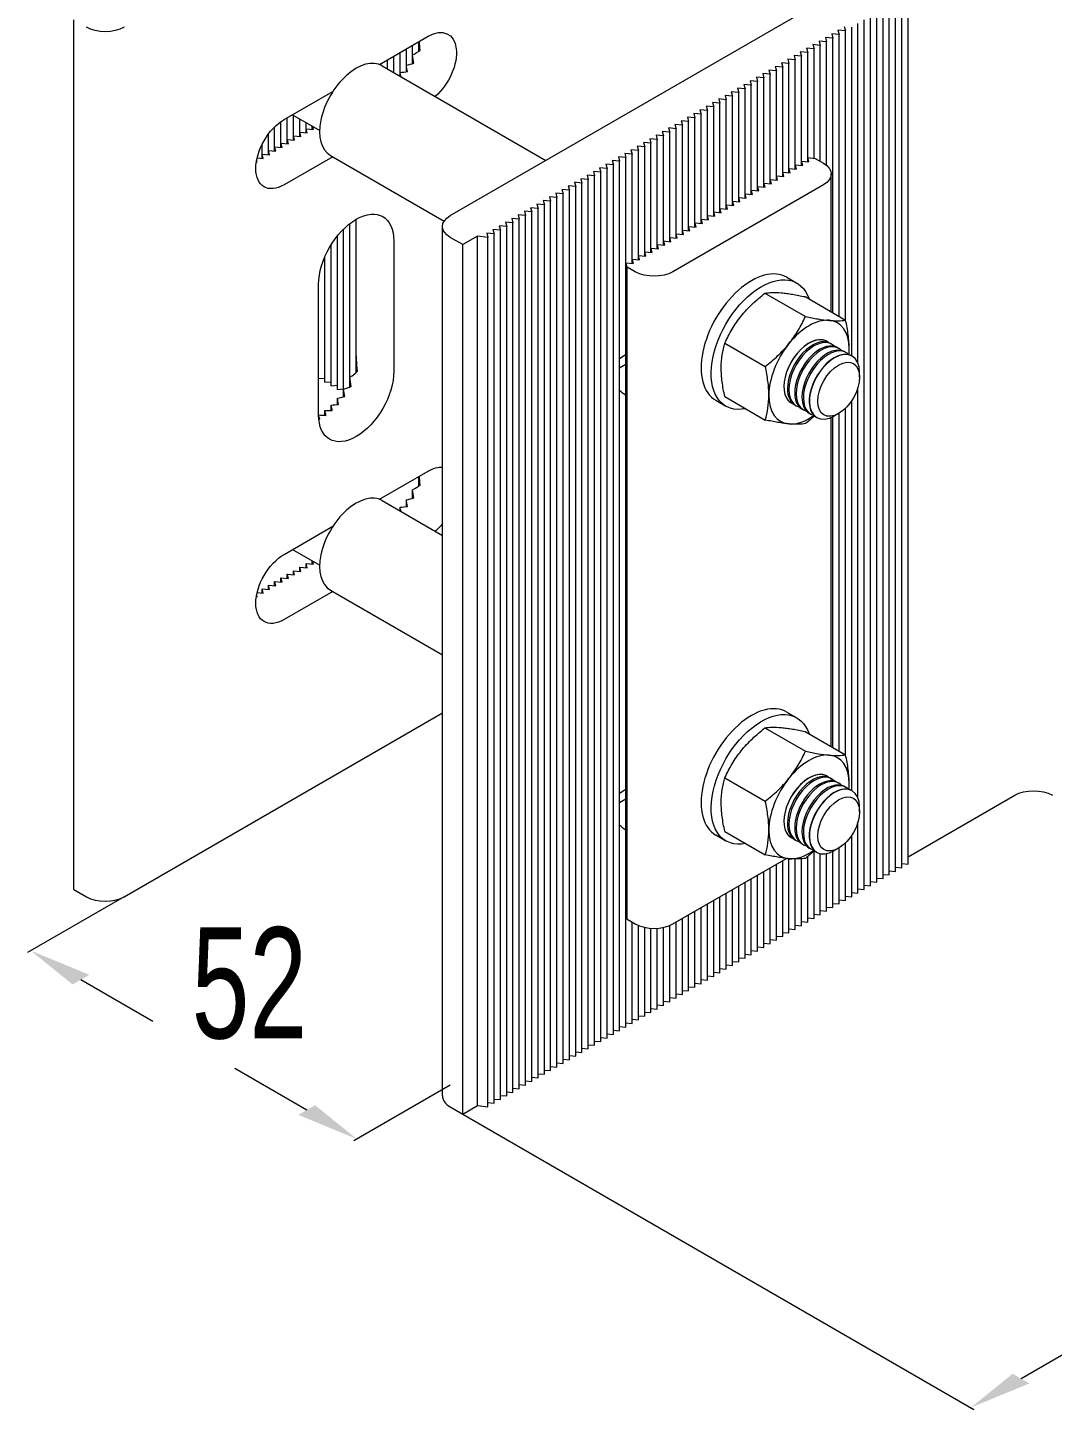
# Model space of a CAD drawing. Extents: x -37 to 4620, y -49 to 348.
# Drawn here: x 1567.85 to 1588.65, y 225.31 to 253.34 of the extents above; entities that cross this region are included whole.
import ezdxf

# ---------------------------------------------------------------- set-up
doc = ezdxf.new("R2010")
doc.units = 0
doc.header["$LTSCALE"] = 5
doc.layers.add('4', color=160, linetype='CONTINUOUS', lineweight=18)
doc.layers.add('PV-B6A89', color=7, linetype='CONTINUOUS', lineweight=15)
doc.styles.add('2-5', font='russ.shx', dxfattribs={"width": 0.7, "height": 2.5})

# ---------------------------------------------------------------- blocks, each defined once
blk = doc.blocks.new('*U42')
at = {"layer": 'PV-B6A89'}
for p, q in [((453.83, -155.17, 298.67), (493.83, -115.17, 378.67)), ((501.85, -136.24, 365.61), (501.9, -136.29, 365.6)), ((501.9, -136.29, 365.6), (501.93, -136.19, 365.74)), ((502.1, -136.11, 365.99), (502.56, -136.63, 365.94)), ((502.47, -136.53, 365.95), (502.67, -136.33, 366.33)), ((502.56, -136.63, 365.94), (502.67, -136.33, 366.33)), ((502.67, -136.33, 366.33), (503.11, -135.89, 367.22)), ((502.67, -136.33, 366.33), (503.23, -136.96, 366.27)), ((503.14, -136.86, 366.28), (503.33, -136.67, 366.67)), ((503.23, -136.96, 366.27), (503.33, -136.67, 366.67)), ((503.33, -136.67, 366.67), (504.08, -135.92, 368.16)), ((503.33, -136.67, 366.67), (503.9, -137.29, 366.6)), ((503.81, -137.19, 366.61), (504, -137, 367)), ((503.9, -137.29, 366.6), (504, -137, 367)), ((504, -137, 367), (504.91, -136.09, 368.83)), ((504, -137, 367), (504.56, -137.63, 366.94)), ((504.67, -137.33, 367.33), (505.66, -136.34, 369.31)), ((505.33, -137.67, 367.67), (506.33, -136.67, 369.67)), ((506, -136.5, 369.5), (511.2, -139.1, 372.1)), ((506.9, -136.95, 369.95), (508.34, -139.84, 368.5)), ((504.47, -137.53, 366.95), (504.67, -137.33, 367.33)), ((504.56, -137.63, 366.94), (504.67, -137.33, 367.33)), ((504.67, -137.33, 367.33), (505.23, -137.96, 367.27)), ((505.14, -137.86, 367.28), (505.33, -137.67, 367.67)), ((505.23, -137.96, 367.27), (505.33, -137.67, 367.67)), ((505.33, -137.67, 367.67), (505.9, -138.29, 367.6)), ((505.81, -138.19, 367.61), (506, -138, 368)), ((505.9, -138.29, 367.6), (506, -138, 368)), ((506, -138, 368), (506.95, -137.05, 369.9)), ((506, -138, 368), (506.56, -138.63, 367.94)), ((506.47, -138.53, 367.95), (506.67, -138.33, 368.33)), ((506.56, -138.63, 367.94), (506.67, -138.33, 368.33)), ((506.67, -138.33, 368.33), (507.28, -137.72, 369.56)), ((506.67, -138.33, 368.33), (507.23, -138.96, 368.27)), ((507.33, -138.67, 368.67), (507.61, -138.39, 369.23)), ((508.17, -142.09, 366.09), (503, -139.5, 363.5)), ((507.14, -138.86, 368.28), (507.33, -138.67, 368.67)), ((507.23, -138.96, 368.27), (507.33, -138.67, 368.67)), ((507.33, -138.67, 368.67), (507.9, -139.29, 368.6)), ((507.81, -139.19, 368.61), (507.95, -139.05, 368.9)), ((507.9, -139.29, 368.6), (507.97, -139.09, 368.88)), ((516.13, -141.57, 374.57), (521.33, -144.17, 377.17)), ((516.24, -141.76, 374.49), (516.33, -141.67, 374.67)), ((508.05, -141.83, 366.21), (514.1, -153.93, 360.16)), ((516.29, -141.83, 374.45), (524.99, -159.25, 365.75)), ((516.58, -142.42, 374.16), (517, -142, 375)), ((516.91, -143.09, 373.83), (517.67, -142.33, 375.33)), ((517.42, -143.58, 373.84), (518.33, -142.67, 375.67)), ((518.25, -143.75, 374.51), (519, -143, 376)), ((517.25, -143.75, 373.49), (517.42, -143.58, 373.84)), ((517.95, -144.05, 373.9), (518.25, -143.75, 374.51)), ((518.83, -144.17, 374.66), (519.22, -143.78, 375.45)), ((519.22, -143.78, 375.45), (519.67, -143.33, 376.33)), ((519.9, -144.1, 375.81), (520.33, -143.67, 376.67)), ((497.17, -151.83, 345.33), (502.94, -146.06, 356.88)), ((497.5, -152.5, 345), (503.99, -146.01, 357.98)), ((497.83, -153.17, 344.67), (504.9, -146.1, 358.8)), ((498.34, -153.66, 344.69), (505.72, -146.28, 359.44)), ((495.17, -152.83, 342.33), (501.17, -146.83, 354.33)), ((499.39, -153.61, 345.79), (506.47, -146.53, 359.94)), ((501.17, -152.83, 348.33), (507.17, -146.83, 360.33)), ((509.17, -150.83, 358.33), (503.17, -156.83, 346.33)), ((496.83, -151.17, 345.67), (497.36, -151.64, 345.72)), ((497.17, -151.83, 345.33), (497.69, -152.31, 345.39)), ((497.5, -152.5, 345), (498.03, -152.97, 345.05)), ((473.71, -194.05, 279.67), (513.71, -154.05, 359.67)), ((495.64, -153.36, 342.29), (495.86, -153.14, 342.72)), ((496.36, -153.64, 342.73), (496.61, -153.39, 343.23)), ((497.14, -153.86, 343.29), (497.43, -153.57, 343.87)), ((497.83, -153.17, 344.67), (498.36, -153.64, 344.72)), ((498, -154, 343.99), (498.34, -153.66, 344.69)), ((498.95, -154.05, 344.91), (499.39, -153.61, 345.79)), ((500.12, -153.88, 346.23), (501.17, -152.83, 348.33)), ((453.83, -155.17, 298.67), (454.5, -156.5, 298)), ((514.5, -156.5, 358), (513.83, -155.17, 358.67)), ((514.83, -154.17, 360.67), (570.83, -182.17, 388.67)), ((474.5, -196.5, 278), (514.5, -156.5, 358)), ((481.85, -156.24, 325.61), (481.9, -156.29, 325.6)), ((481.9, -156.29, 325.6), (481.93, -156.19, 325.74)), ((482.1, -156.11, 325.99), (482.56, -156.63, 325.94)), ((482.47, -156.53, 325.95), (482.67, -156.33, 326.33)), ((482.56, -156.63, 325.94), (482.67, -156.33, 326.33)), ((482.67, -156.33, 326.33), (483.23, -156.96, 326.27)), ((483.14, -156.86, 326.28), (483.33, -156.67, 326.67)), ((483.23, -156.96, 326.27), (483.33, -156.67, 326.67)), ((483.33, -156.67, 326.67), (483.9, -157.29, 326.6)), ((483.81, -157.19, 326.61), (484, -157, 327)), ((483.9, -157.29, 326.6), (484, -157, 327)), ((484, -157, 327), (484.56, -157.63, 326.94)), ((486, -156.5, 329.5), (491.2, -159.1, 332.1)), ((486.9, -156.95, 329.95), (488.34, -159.84, 328.5)), ((516.06, -157.28, 358.78), (514.5, -156.5, 358)), ((476.06, -197.28, 278.78), (516.06, -157.28, 358.78)), ((476.83, -198.17, 278.67), (516.83, -158.17, 358.67)), ((477.5, -198.5, 279), (517.5, -158.5, 359)), ((484.47, -157.53, 326.95), (484.67, -157.33, 327.33)), ((484.56, -157.63, 326.94), (484.67, -157.33, 327.33)), ((484.67, -157.33, 327.33), (485.23, -157.96, 327.27)), ((485.14, -157.86, 327.28), (485.33, -157.67, 327.67)), ((485.23, -157.96, 327.27), (485.33, -157.67, 327.67)), ((485.33, -157.67, 327.67), (485.9, -158.29, 327.6)), ((485.81, -158.19, 327.61), (486, -158, 328)), ((485.9, -158.29, 327.6), (486, -158, 328)), ((486, -158, 328), (486.56, -158.63, 327.94)), ((486.47, -158.53, 327.95), (486.67, -158.33, 328.33)), ((486.56, -158.63, 327.94), (486.67, -158.33, 328.33)), ((486.67, -158.33, 328.33), (487.23, -158.96, 328.27)), ((487.14, -158.86, 328.28), (487.33, -158.67, 328.67)), ((487.23, -158.96, 328.27), (487.33, -158.67, 328.67)), ((487.33, -158.67, 328.67), (487.9, -159.29, 328.6)), ((516.83, -158.17, 358.67), (516.06, -157.28, 358.78)), ((516.94, -157.87, 359.06), (516.83, -158.17, 358.67)), ((517.5, -158.5, 359), (516.94, -157.87, 359.06)), ((517.6, -158.21, 359.4), (517.5, -158.5, 359)), ((518.17, -158.83, 359.33), (517.6, -158.21, 359.4)), ((518.27, -158.54, 359.73), (518.17, -158.83, 359.33)), ((518.83, -159.17, 359.67), (518.27, -158.54, 359.73)), ((457.5, -159.5, 298), (491.34, -176.42, 314.92)), ((478.17, -198.83, 279.33), (518.17, -158.83, 359.33)), ((478.83, -199.17, 279.67), (518.83, -159.17, 359.67)), ((479.5, -199.5, 280), (519.5, -159.5, 360)), ((480.17, -199.83, 280.33), (520.17, -159.83, 360.33)), ((480.83, -200.17, 280.67), (520.83, -160.17, 360.67)), ((488.17, -162.09, 326.09), (483, -159.5, 323.5)), ((487.81, -159.19, 328.61), (487.95, -159.05, 328.9)), ((487.9, -159.29, 328.6), (487.97, -159.09, 328.88)), ((518.94, -158.87, 360.06), (518.83, -159.17, 359.67)), ((519.5, -159.5, 360), (518.94, -158.87, 360.06)), ((519.6, -159.21, 360.4), (519.5, -159.5, 360)), ((520.17, -159.83, 360.33), (519.6, -159.21, 360.4)), ((520.27, -159.54, 360.73), (520.17, -159.83, 360.33)), ((520.83, -160.17, 360.67), (520.27, -159.54, 360.73)), ((520.94, -159.87, 361.06), (520.83, -160.17, 360.67)), ((521.5, -160.5, 361), (520.94, -159.87, 361.06)), ((521.6, -160.21, 361.4), (521.5, -160.5, 361)), ((522.17, -160.83, 361.33), (521.6, -160.21, 361.4)), ((481.5, -200.5, 281), (521.5, -160.5, 361)), ((482.17, -200.83, 281.33), (522.17, -160.83, 361.33)), ((482.83, -201.17, 281.67), (522.83, -161.17, 361.67)), ((483.5, -201.5, 282), (523.5, -161.5, 362)), ((484.17, -201.83, 282.33), (524.17, -161.83, 362.33)), ((488.05, -161.83, 326.21), (494.01, -173.75, 320.26)), ((496.13, -161.57, 334.57), (501.33, -164.17, 337.17)), ((496.29, -161.83, 334.45), (499.5, -168.26, 331.24)), ((522.27, -160.54, 361.73), (522.17, -160.83, 361.33)), ((522.83, -161.17, 361.67), (522.27, -160.54, 361.73)), ((522.94, -160.87, 362.06), (522.83, -161.17, 361.67)), ((523.5, -161.5, 362), (522.94, -160.87, 362.06)), ((523.6, -161.21, 362.4), (523.5, -161.5, 362)), ((524.17, -161.83, 362.33), (523.6, -161.21, 362.4)), ((524.27, -161.54, 362.73), (524.17, -161.83, 362.33)), ((524.83, -162.17, 362.67), (524.27, -161.54, 362.73)), ((524.94, -161.87, 363.06), (524.83, -162.17, 362.67)), ((525.5, -162.5, 363), (524.94, -161.87, 363.06)), ((484.83, -202.17, 282.67), (524.83, -162.17, 362.67)), ((485.5, -202.5, 283), (525.5, -162.5, 363)), ((486.17, -202.83, 283.33), (526.17, -162.83, 363.33)), ((486.83, -203.17, 283.67), (526.83, -163.17, 363.67)), ((525.6, -162.21, 363.4), (525.5, -162.5, 363)), ((526.17, -162.83, 363.33), (525.6, -162.21, 363.4)), ((526.27, -162.54, 363.73), (526.17, -162.83, 363.33)), ((526.83, -163.17, 363.67), (526.27, -162.54, 363.73)), ((526.94, -162.87, 364.06), (526.83, -163.17, 363.67)), ((527.5, -163.5, 364), (526.94, -162.87, 364.06)), ((527.6, -163.21, 364.4), (527.5, -163.5, 364)), ((528.17, -163.83, 364.33), (527.6, -163.21, 364.4)), ((487.5, -203.5, 284), (527.5, -163.5, 364)), ((488.17, -203.83, 284.33), (528.17, -163.83, 364.33)), ((488.83, -204.17, 284.67), (528.83, -164.17, 364.67)), ((489.5, -204.5, 285), (529.5, -164.5, 365)), ((490.17, -204.83, 285.33), (530.17, -164.83, 365.33)), ((497.25, -163.75, 333.49), (497.42, -163.58, 333.84)), ((497.95, -164.05, 333.9), (498.25, -163.75, 334.51)), ((498.83, -164.17, 334.66), (499.22, -163.78, 335.45)), ((499.9, -164.1, 335.81), (500.33, -163.67, 336.67)), ((528.27, -163.54, 364.73), (528.17, -163.83, 364.33)), ((528.83, -164.17, 364.67), (528.27, -163.54, 364.73)), ((528.94, -163.87, 365.06), (528.83, -164.17, 364.67)), ((529.5, -164.5, 365), (528.94, -163.87, 365.06)), ((529.6, -164.21, 365.4), (529.5, -164.5, 365)), ((530.17, -164.83, 365.33), (529.6, -164.21, 365.4)), ((530.27, -164.54, 365.73), (530.17, -164.83, 365.33)), ((530.83, -165.17, 365.67), (530.27, -164.54, 365.73)), ((530.94, -164.87, 366.06), (530.83, -165.17, 365.67)), ((531.5, -165.5, 366), (530.94, -164.87, 366.06)), ((520.83, -175.17, 345.67), (530.83, -165.17, 365.67)), ((522.44, -174.56, 347.89), (531.5, -165.5, 366)), ((527.14, -170.86, 356.28), (532.17, -165.83, 366.33)), ((527.81, -171.19, 356.61), (532.83, -166.17, 366.67)), ((528.47, -171.53, 356.95), (533.5, -166.5, 367)), ((531.6, -165.21, 366.4), (531.5, -165.5, 366)), ((532.17, -165.83, 366.33), (531.6, -165.21, 366.4)), ((532.27, -165.54, 366.73), (532.17, -165.83, 366.33)), ((532.83, -166.17, 366.67), (532.27, -165.54, 366.73)), ((532.94, -165.87, 367.06), (532.83, -166.17, 366.67)), ((533.5, -166.5, 367), (532.94, -165.87, 367.06)), ((533.6, -166.21, 367.4), (533.5, -166.5, 367)), ((534.17, -166.83, 367.33), (533.6, -166.21, 367.4)), ((534.27, -166.54, 367.73), (534.17, -166.83, 367.33)), ((534.83, -167.17, 367.67), (534.27, -166.54, 367.73)), ((529.14, -171.86, 357.28), (534.17, -166.83, 367.33)), ((529.81, -172.19, 357.61), (534.83, -167.17, 367.67)), ((530.47, -172.53, 357.95), (535.5, -167.5, 368)), ((531.14, -172.86, 358.28), (536.17, -167.83, 368.33)), ((534.94, -166.87, 368.06), (534.83, -167.17, 367.67)), ((535.5, -167.5, 368), (534.94, -166.87, 368.06)), ((535.6, -167.21, 368.4), (535.5, -167.5, 368)), ((536.17, -167.83, 368.33), (535.6, -167.21, 368.4)), ((536.27, -167.54, 368.73), (536.17, -167.83, 368.33)), ((536.83, -168.17, 368.67), (536.27, -167.54, 368.73)), ((536.94, -167.87, 369.06), (536.83, -168.17, 368.67)), ((537.5, -168.5, 369), (536.94, -167.87, 369.06)), ((531.81, -173.19, 358.61), (536.83, -168.17, 368.67)), ((532.47, -173.53, 358.95), (537.5, -168.5, 369)), ((533.14, -173.86, 359.28), (538.17, -168.83, 369.33)), ((533.81, -174.19, 359.61), (538.83, -169.17, 369.67)), ((534.47, -174.53, 359.95), (539.5, -169.5, 370)), ((537.6, -168.21, 369.4), (537.5, -168.5, 369)), ((538.17, -168.83, 369.33), (537.6, -168.21, 369.4)), ((538.27, -168.54, 369.73), (538.17, -168.83, 369.33)), ((538.83, -169.17, 369.67), (538.27, -168.54, 369.73)), ((538.94, -168.87, 370.06), (538.83, -169.17, 369.67)), ((539.5, -169.5, 370), (538.94, -168.87, 370.06)), ((539.6, -169.21, 370.4), (539.5, -169.5, 370)), ((540.17, -169.83, 370.33), (539.6, -169.21, 370.4)), ((540.27, -169.54, 370.73), (540.17, -169.83, 370.33)), ((540.83, -170.17, 370.67), (540.27, -169.54, 370.73)), ((496.56, -200.63, 295.94), (526.56, -170.63, 355.94)), ((526.56, -170.63, 355.94), (526.67, -170.33, 356.33)), ((527, -171.5, 355.5), (526.56, -170.63, 355.94)), ((526.67, -170.33, 356.33), (527.23, -170.96, 356.27)), ((527.23, -170.96, 356.27), (527.33, -170.67, 356.67)), ((527.33, -170.67, 356.67), (527.9, -171.29, 356.6)), ((527.9, -171.29, 356.6), (528, -171, 357)), ((528, -171, 357), (528.56, -171.63, 356.94)), ((535.14, -174.86, 360.28), (540.17, -169.83, 370.33)), ((535.81, -175.19, 360.61), (540.83, -170.17, 370.67)), ((536.47, -175.53, 360.95), (541.5, -170.5, 371)), ((537.14, -175.86, 361.28), (542.17, -170.83, 371.33)), ((537.81, -176.19, 361.61), (542.83, -171.17, 371.67)), ((540.94, -169.87, 371.06), (540.83, -170.17, 370.67)), ((541.5, -170.5, 371), (540.94, -169.87, 371.06)), ((541.6, -170.21, 371.4), (541.5, -170.5, 371)), ((542.17, -170.83, 371.33), (541.6, -170.21, 371.4)), ((542.27, -170.54, 371.73), (542.17, -170.83, 371.33)), ((542.83, -171.17, 371.67), (542.27, -170.54, 371.73)), ((542.94, -170.87, 372.06), (542.83, -171.17, 371.67)), ((543.5, -171.5, 372), (542.94, -170.87, 372.06)), ((543.6, -171.21, 372.4), (543.5, -171.5, 372)), ((544.17, -171.83, 372.33), (543.6, -171.21, 372.4)), ((528.56, -171.63, 356.94), (528.67, -171.33, 357.33)), ((528.67, -171.33, 357.33), (529.23, -171.96, 357.27)), ((529.23, -171.96, 357.27), (529.33, -171.67, 357.67)), ((529.33, -171.67, 357.67), (529.9, -172.29, 357.6)), ((529.9, -172.29, 357.6), (530, -172, 358)), ((530, -172, 358), (530.56, -172.63, 357.94)), ((530.56, -172.63, 357.94), (530.67, -172.33, 358.33)), ((530.67, -172.33, 358.33), (531.23, -172.96, 358.27)), ((531.23, -172.96, 358.27), (531.33, -172.67, 358.67)), ((531.33, -172.67, 358.67), (531.9, -173.29, 358.6)), ((538.47, -176.53, 361.95), (543.5, -171.5, 372)), ((539.14, -176.86, 362.28), (544.17, -171.83, 372.33)), ((539.81, -177.19, 362.61), (544.83, -172.17, 372.67)), ((540.47, -177.53, 362.95), (545.5, -172.5, 373)), ((544.27, -171.54, 372.73), (544.17, -171.83, 372.33)), ((544.83, -172.17, 372.67), (544.27, -171.54, 372.73)), ((544.94, -171.87, 373.06), (544.83, -172.17, 372.67)), ((545.5, -172.5, 373), (544.94, -171.87, 373.06)), ((545.6, -172.21, 373.4), (545.5, -172.5, 373)), ((546.17, -172.83, 373.33), (545.6, -172.21, 373.4)), ((546.27, -172.54, 373.73), (546.17, -172.83, 373.33)), ((546.83, -173.17, 373.67), (546.27, -172.54, 373.73)), ((531.9, -173.29, 358.6), (532, -173, 359)), ((532, -173, 359), (532.56, -173.63, 358.94)), ((532.56, -173.63, 358.94), (532.67, -173.33, 359.33)), ((532.67, -173.33, 359.33), (533.23, -173.96, 359.27)), ((533.23, -173.96, 359.27), (533.33, -173.67, 359.67)), ((533.33, -173.67, 359.67), (533.9, -174.29, 359.6)), ((533.9, -174.29, 359.6), (534, -174, 360)), ((534, -174, 360), (534.56, -174.63, 359.94)), ((534.56, -174.63, 359.94), (534.67, -174.33, 360.33)), ((534.67, -174.33, 360.33), (535.23, -174.96, 360.27)), ((541.14, -177.86, 363.28), (546.17, -172.83, 373.33)), ((541.81, -178.19, 363.61), (546.83, -173.17, 373.67)), ((542.47, -178.53, 363.95), (547.5, -173.5, 374)), ((543.14, -178.86, 364.28), (548.17, -173.83, 374.33)), ((543.81, -179.19, 364.61), (548.83, -174.17, 374.67)), ((546.94, -172.87, 374.06), (546.83, -173.17, 373.67)), ((547.5, -173.5, 374), (546.94, -172.87, 374.06)), ((547.6, -173.21, 374.4), (547.5, -173.5, 374)), ((548.17, -173.83, 374.33), (547.6, -173.21, 374.4)), ((548.27, -173.54, 374.73), (548.17, -173.83, 374.33)), ((548.83, -174.17, 374.67), (548.27, -173.54, 374.73)), ((548.94, -173.87, 375.06), (548.83, -174.17, 374.67)), ((549.5, -174.5, 375), (548.94, -173.87, 375.06)), ((549.6, -174.21, 375.4), (549.5, -174.5, 375)), ((550.17, -174.83, 375.33), (549.6, -174.21, 375.4)), ((500.83, -195.17, 305.67), (520.83, -175.17, 345.67)), ((520.56, -176.44, 344.11), (522.44, -174.56, 347.89)), ((521.33, -174.67, 346.67), (522, -175, 347)), ((546, -182.5, 363.5), (530, -174.5, 355.5)), ((535.23, -174.96, 360.27), (535.33, -174.67, 360.67)), ((535.33, -174.67, 360.67), (535.9, -175.29, 360.6)), ((535.9, -175.29, 360.6), (536, -175, 361)), ((536, -175, 361), (536.56, -175.63, 360.94)), ((536.56, -175.63, 360.94), (536.67, -175.33, 361.33)), ((536.67, -175.33, 361.33), (537.23, -175.96, 361.27)), ((537.23, -175.96, 361.27), (537.33, -175.67, 361.67)), ((537.33, -175.67, 361.67), (537.9, -176.29, 361.6)), ((544.47, -179.53, 364.95), (549.5, -174.5, 375)), ((545.14, -179.86, 365.28), (550.17, -174.83, 375.33)), ((545.81, -180.19, 365.61), (550.83, -175.17, 375.67)), ((546.47, -180.53, 365.95), (551.5, -175.5, 376)), ((546.83, -181.17, 365.67), (552.17, -175.83, 376.33)), ((550.27, -174.54, 375.73), (550.17, -174.83, 375.33)), ((550.83, -175.17, 375.67), (550.27, -174.54, 375.73)), ((550.94, -174.87, 376.06), (550.83, -175.17, 375.67)), ((551.5, -175.5, 376), (550.94, -174.87, 376.06)), ((551.6, -175.21, 376.4), (551.5, -175.5, 376)), ((552.17, -175.83, 376.33), (551.6, -175.21, 376.4)), ((552.27, -175.54, 376.73), (552.17, -175.83, 376.33)), ((552.83, -176.17, 376.67), (552.27, -175.54, 376.73)), ((552.94, -175.87, 377.06), (552.83, -176.17, 376.67)), ((553.5, -176.5, 377), (552.94, -175.87, 377.06)), ((502.44, -194.56, 307.89), (520.56, -176.44, 344.11)), ((537.9, -176.29, 361.6), (538, -176, 362)), ((538, -176, 362), (538.56, -176.63, 361.94)), ((538.56, -176.63, 361.94), (538.67, -176.33, 362.33)), ((538.67, -176.33, 362.33), (539.23, -176.96, 362.27)), ((539.23, -176.96, 362.27), (539.33, -176.67, 362.67)), ((539.33, -176.67, 362.67), (539.9, -177.29, 362.6)), ((539.9, -177.29, 362.6), (540, -177, 363)), ((540, -177, 363), (540.56, -177.63, 362.94)), ((540.56, -177.63, 362.94), (540.67, -177.33, 363.33)), ((540.67, -177.33, 363.33), (541.23, -177.96, 363.27)), ((540.87, -189.13, 351.73), (553.5, -176.5, 377)), ((541.2, -189.8, 351.4), (554.17, -176.83, 377.33)), ((541.53, -190.47, 351.06), (554.83, -177.17, 377.67)), ((547.15, -181.85, 365.3), (552.83, -176.17, 376.67)), ((553.6, -176.21, 377.4), (553.5, -176.5, 377)), ((554.17, -176.83, 377.33), (553.6, -176.21, 377.4)), ((554.27, -176.54, 377.73), (554.17, -176.83, 377.33)), ((554.83, -177.17, 377.67), (554.27, -176.54, 377.73)), ((554.94, -176.87, 378.06), (554.83, -177.17, 377.67)), ((516.83, -218.17, 298.67), (556.83, -178.17, 378.67)), ((517.5, -218.5, 299), (557.5, -178.5, 379)), ((518.17, -218.83, 299.33), (558.17, -178.83, 379.33)), ((540.39, -192.61, 347.77), (555.5, -177.5, 378)), ((540.55, -193.45, 347.1), (556.17, -177.83, 378.33)), ((541.23, -177.96, 363.27), (541.33, -177.67, 363.67)), ((541.33, -177.67, 363.67), (541.9, -178.29, 363.6)), ((541.9, -178.29, 363.6), (542, -178, 364)), ((542, -178, 364), (542.56, -178.63, 363.94)), ((542.56, -178.63, 363.94), (542.67, -178.33, 364.33)), ((542.67, -178.33, 364.33), (543.23, -178.96, 364.27)), ((543.23, -178.96, 364.27), (543.33, -178.67, 364.67)), ((543.33, -178.67, 364.67), (543.9, -179.29, 364.6)), ((543.9, -179.29, 364.6), (544, -179, 365)), ((544, -179, 365), (544.56, -179.63, 364.94)), ((518.83, -219.17, 299.67), (558.83, -179.17, 379.67)), ((519.5, -219.5, 300), (559.5, -179.5, 380)), ((520.17, -219.83, 300.33), (560.17, -179.83, 380.33)), ((520.83, -220.17, 300.67), (560.83, -180.17, 380.67)), ((521.5, -220.5, 301), (561.5, -180.5, 381)), ((544.56, -179.63, 364.94), (544.67, -179.33, 365.33)), ((544.67, -179.33, 365.33), (545.23, -179.96, 365.27)), ((545.23, -179.96, 365.27), (545.33, -179.67, 365.67)), ((545.33, -179.67, 365.67), (545.9, -180.29, 365.6)), ((545.9, -180.29, 365.6), (546, -180, 366)), ((546, -180, 366), (546.56, -180.63, 365.94)), ((530.86, -181.92, 348.94), (533.01, -186.22, 346.79)), ((546.56, -180.63, 365.94), (547, -181.5, 365.5)), ((536.35, -182.82, 353.54), (538.51, -187.12, 351.38)), ((540.78, -188.96, 351.82), (547.12, -182.62, 364.5)), ((527.51, -183.83, 343.68), (528.04, -184.9, 343.14)), ((528.39, -184.38, 344.01), (530.54, -188.68, 341.86)), ((538.82, -183.83, 354.99), (539.36, -184.9, 354.46)), ((539.39, -186.18, 353.21), (541.54, -190.49, 351.05)), ((533.59, -190.34, 343.25), (533.67, -190.49, 343.18)), ((533.98, -191.11, 342.87), (534.05, -191.26, 342.79)), ((539.25, -190.34, 348.91), (539.32, -190.49, 348.83)), ((539.63, -191.11, 348.52), (539.71, -191.26, 348.45)), ((534.36, -191.88, 342.48), (534.44, -192.03, 342.4)), ((534.75, -192.65, 342.1), (534.76, -192.67, 342.09)), ((540.02, -191.88, 348.14), (540.1, -192.03, 348.06)), ((540.4, -192.65, 347.75), (540.41, -192.67, 347.74)), ((500.56, -196.44, 304.11), (502.44, -194.56, 307.89)), ((520.55, -213.45, 307.1), (539.43, -194.57, 344.86)), ((520.78, -208.96, 311.82), (535.92, -193.82, 342.1)), ((520.87, -209.13, 311.73), (536.08, -193.92, 342.17)), ((521.2, -209.8, 311.4), (536.75, -194.25, 342.5)), ((521.53, -210.47, 311.06), (537.47, -194.53, 342.95)), ((536.69, -194.23, 342.47), (536.25, -194.01, 342.25)), ((540.03, -194.23, 345.81), (540.25, -194.01, 346.25)), ((473.83, -195.17, 278.67), (474.5, -196.5, 278)), ((490.83, -205.17, 285.67), (500.83, -195.17, 305.67)), ((501.33, -194.67, 306.67), (502, -195, 307)), ((520.39, -212.61, 307.77), (538.32, -194.68, 343.65)), ((474.5, -196.5, 278), (476.06, -197.28, 278.78)), ((476.06, -197.28, 278.78), (476.83, -198.17, 278.67)), ((491.5, -205.5, 286), (500.56, -196.44, 304.11)), ((477.03, -197.97, 279.05), (477.5, -198.5, 279)), ((477.69, -198.31, 279.39), (478.17, -198.83, 279.33)), ((478.36, -198.64, 279.72), (478.83, -199.17, 279.67)), ((479.03, -198.97, 280.05), (479.5, -199.5, 280)), ((479.69, -199.31, 280.39), (480.17, -199.83, 280.33)), ((480.36, -199.64, 280.72), (480.83, -200.17, 280.67)), ((481.03, -199.97, 281.05), (481.5, -200.5, 281)), ((481.69, -200.31, 281.39), (482.17, -200.83, 281.33)), ((482.36, -200.64, 281.72), (482.83, -201.17, 281.67)), ((496.67, -200.33, 296.33), (496.56, -200.63, 295.94)), ((496.56, -200.63, 295.94), (497, -201.5, 295.5)), ((483.03, -200.97, 282.05), (483.5, -201.5, 282)), ((483.69, -201.31, 282.39), (484.17, -201.83, 282.33)), ((484.36, -201.64, 282.72), (484.83, -202.17, 282.67)), ((485.03, -201.97, 283.05), (485.5, -202.5, 283)), ((485.69, -202.31, 283.39), (486.17, -202.83, 283.33)), ((492.17, -205.83, 286.33), (496.83, -201.17, 295.67)), ((492.83, -206.17, 286.67), (497.18, -201.82, 295.36)), ((510.86, -201.92, 308.94), (513.01, -206.22, 306.79)), ((486.36, -202.64, 283.72), (486.83, -203.17, 283.67)), ((487.03, -202.97, 284.05), (487.5, -203.5, 284)), ((487.69, -203.31, 284.39), (488.17, -203.83, 284.33)), ((488.36, -203.64, 284.72), (488.83, -204.17, 284.67)), ((493.5, -206.5, 287), (497.59, -202.41, 295.18)), ((494.17, -206.83, 287.33), (498.05, -202.95, 295.1)), ((494.83, -207.17, 287.67), (498.55, -203.45, 295.1)), ((495.5, -207.5, 288), (499.09, -203.91, 295.18)), ((507.51, -203.83, 303.68), (508.04, -204.9, 303.14)), ((516.35, -202.82, 313.54), (518.51, -207.12, 311.38)), ((518.82, -203.83, 314.99), (519.36, -204.9, 314.46)), ((489.03, -203.97, 285.05), (489.5, -204.5, 285)), ((489.69, -204.31, 285.39), (490.17, -204.83, 285.33)), ((490.36, -204.64, 285.72), (490.83, -205.17, 285.67)), ((491.03, -204.97, 286.05), (491.5, -205.5, 286)), ((491.69, -205.31, 286.39), (492.17, -205.83, 286.33)), ((496.17, -207.83, 288.33), (499.68, -204.32, 295.36)), ((496.83, -208.17, 288.67), (500.33, -204.67, 295.67)), ((497.5, -208.5, 289), (501, -205, 296)), ((498.17, -208.83, 289.33), (501.67, -205.33, 296.33)), ((500, -204.5, 295.5), (512.06, -210.53, 301.53)), ((508.39, -204.38, 304.01), (510.54, -208.68, 301.86)), ((492.36, -205.64, 286.72), (492.83, -206.17, 286.67)), ((493.03, -205.97, 287.05), (493.5, -206.5, 287)), ((493.69, -206.31, 287.39), (494.17, -206.83, 287.33)), ((494.36, -206.64, 287.72), (494.83, -207.17, 287.67)), ((495.03, -206.97, 288.05), (495.5, -207.5, 288)), ((498.83, -209.17, 289.67), (502.33, -205.67, 296.67)), ((499.5, -209.5, 290), (503, -206, 297)), ((500.17, -209.83, 290.33), (503.67, -206.33, 297.33)), ((500.83, -210.17, 290.67), (504.33, -206.67, 297.67)), ((501.5, -210.5, 291), (505, -207, 298)), ((519.39, -206.18, 313.21), (521.54, -210.49, 311.05)), ((495.69, -207.31, 288.39), (496.17, -207.83, 288.33)), ((496.36, -207.64, 288.72), (496.83, -208.17, 288.67)), ((497.03, -207.97, 289.05), (497.5, -208.5, 289)), ((497.69, -208.31, 289.39), (498.17, -208.83, 289.33)), ((502.17, -210.83, 291.33), (505.67, -207.33, 298.33)), ((502.83, -211.17, 291.67), (506.33, -207.67, 298.67)), ((503.5, -211.5, 292), (507, -208, 299)), ((504.17, -211.83, 292.33), (507.67, -208.33, 299.33)), ((498.36, -208.64, 289.72), (498.83, -209.17, 289.67)), ((499.03, -208.97, 290.05), (499.5, -209.5, 290)), ((499.69, -209.31, 290.39), (500.17, -209.83, 290.33)), ((500.36, -209.64, 290.72), (500.83, -210.17, 290.67)), ((501.03, -209.97, 291.05), (501.5, -210.5, 291)), ((504.83, -212.17, 292.67), (508.33, -208.67, 299.67)), ((505.5, -212.5, 293), (509, -209, 300)), ((506.17, -212.83, 293.33), (509.67, -209.33, 300.33)), ((506.83, -213.17, 293.67), (510.33, -209.67, 300.67)), ((507.5, -213.5, 294), (511, -210, 301)), ((501.69, -210.31, 291.39), (502.17, -210.83, 291.33)), ((502.36, -210.64, 291.72), (502.83, -211.17, 291.67)), ((503.03, -210.97, 292.05), (503.5, -211.5, 292)), ((503.69, -211.31, 292.39), (504.17, -211.83, 292.33)), ((504.36, -211.64, 292.72), (504.83, -212.17, 292.67)), ((508.17, -213.83, 294.33), (511.67, -210.33, 301.33)), ((508.83, -214.17, 294.67), (512.25, -210.75, 301.5)), ((509.5, -214.5, 295), (512.74, -211.26, 301.47)), ((513.59, -210.34, 303.25), (513.67, -210.49, 303.18)), ((513.98, -211.11, 302.87), (514.05, -211.26, 302.79)), ((519.25, -210.34, 308.91), (519.32, -210.49, 308.83)), ((519.63, -211.11, 308.52), (519.71, -211.26, 308.45)), ((505.03, -211.97, 293.05), (505.5, -212.5, 293)), ((505.69, -212.31, 293.39), (506.17, -212.83, 293.33)), ((506.36, -212.64, 293.72), (506.83, -213.17, 293.67)), ((507.03, -212.97, 294.05), (507.5, -213.5, 294)), ((507.69, -213.31, 294.39), (508.17, -213.83, 294.33)), ((510.17, -214.83, 295.33), (513.24, -211.76, 301.49)), ((510.83, -215.17, 295.67), (513.85, -212.15, 301.7)), ((511.5, -215.5, 296), (514.6, -212.4, 302.19)), ((512.17, -215.83, 296.33), (514.98, -213.02, 301.96)), ((514.36, -211.88, 302.48), (514.44, -212.03, 302.4)), ((514.75, -212.65, 302.1), (514.76, -212.67, 302.09)), ((520.02, -211.88, 308.14), (520.1, -212.03, 308.06)), ((520.4, -212.65, 307.75), (520.41, -212.67, 307.74)), ((508.36, -213.64, 294.72), (508.83, -214.17, 294.67)), ((509.03, -213.97, 295.05), (509.5, -214.5, 295)), ((509.69, -214.31, 295.39), (510.17, -214.83, 295.33)), ((510.36, -214.64, 295.72), (510.83, -215.17, 295.67)), ((512.83, -216.17, 296.67), (515.48, -213.52, 301.96)), ((513.5, -216.5, 297), (516.08, -213.92, 302.17)), ((514.17, -216.83, 297.33), (516.75, -214.25, 302.5)), ((514.83, -217.17, 297.67), (517.47, -214.53, 302.95)), ((515.5, -217.5, 298), (518.32, -214.68, 303.65)), ((516.17, -217.83, 298.33), (519.43, -214.57, 304.86)), ((516.69, -214.23, 302.47), (516.25, -214.01, 302.25)), ((520.03, -214.23, 305.81), (520.25, -214.01, 306.25)), ((511.03, -214.97, 296.05), (511.5, -215.5, 296)), ((511.69, -215.31, 296.39), (512.17, -215.83, 296.33)), ((512.36, -215.64, 296.72), (512.83, -216.17, 296.67)), ((513.03, -215.97, 297.05), (513.5, -216.5, 297)), ((513.69, -216.31, 297.39), (514.17, -216.83, 297.33)), ((514.36, -216.64, 297.72), (514.83, -217.17, 297.67)), ((515.03, -216.97, 298.05), (515.5, -217.5, 298)), ((515.69, -217.31, 298.39), (516.17, -217.83, 298.33)), ((516.36, -217.64, 298.72), (516.83, -218.17, 298.67)), ((517.03, -217.97, 299.05), (517.5, -218.5, 299)), ((517.69, -218.31, 299.39), (518.17, -218.83, 299.33)), ((518.36, -218.64, 299.72), (518.83, -219.17, 299.67)), ((519.03, -218.97, 300.05), (519.5, -219.5, 300)), ((519.69, -219.31, 300.39), (520.17, -219.83, 300.33)), ((520.36, -219.64, 300.72), (520.83, -220.17, 300.67)), ((521.03, -219.97, 301.05), (521.5, -220.5, 301)), ((521.83, -220.17, 301.67), (533.17, -225.83, 307.33))]:
    blk.add_line(p, q, dxfattribs=at)
at = {"layer": 'PV-B6A89', "extrusion": (0.57735, 0.57735, -0.57735)}
for centre, major_axis, ratio, start_param, end_param in [((496.5, -117.5, 379), (-2.12, 2.12), 0.57735, -2.356194, -0.785398), ((504.5, -138, 366.5), (-3.18, 0, -3.18), 0.57735, -0.785398, 2.356194), ((518.52, -143.05, 375.48), (1.66, 3, 4.66), 0.133179, -1.999972, -1.907316), ((518.98, -143.97, 375.02), (1.66, 3, 4.66), 0.133179, -1.786598, -1.658121), ((519.45, -144.89, 374.55), (1.66, 3, 4.66), 0.133179, -1.517425, -1.35603), ((519.83, -145.67, 374.17), (3.18, 0, 3.18), 0.57735, -0.785398, 2.109014), ((519.91, -145.81, 374.09), (1.66, 3, 4.66), 0.133179, -1.152238, -0.958705), ((505.17, -148.83, 356.33), (4.24, 0, 4.24), 0.57735, -2.356194, 0.785398), ((499.17, -154.83, 344.33), (-4.24, 0, -4.24), 0.57735, -2.356194, 0.785398), ((497.17, -150.83, 346.33), (-2.22, -4, -6.22), 0.133179, 0.81101, 0.89444), ((497.63, -151.75, 345.87), (-2.22, -4, -6.22), 0.133179, 0.97787, 1.061888), ((498.09, -152.68, 345.41), (-2.22, -4, -6.22), 0.133179, 1.14712, 1.234277), ((498.55, -153.6, 344.95), (-2.22, -4, -6.22), 0.133179, 1.324216, 1.418039), ((499.01, -154.52, 344.49), (-2.22, -4, -6.22), 0.133179, 1.517267, 1.624168), ((499.47, -155.44, 344.03), (-2.22, -4, -6.22), 0.133179, 1.742502, 1.879551), ((499.93, -156.36, 343.57), (-2.22, -4, -6.22), 0.133179, 2.054099, 2.465237), ((515.83, -156.17, 359.67), (-2.12, 2.12), 0.57735, -0.785398, 0.785398), ((484.5, -158, 326.5), (-3.18, 0, -3.18), 0.57735, -0.785398, 2.356194), ((498.52, -163.05, 335.48), (1.66, 3, 4.66), 0.133179, -1.999972, -1.907316), ((498.98, -163.97, 335.02), (1.66, 3, 4.66), 0.133179, -1.786598, -1.658121), ((499.45, -164.89, 334.55), (1.66, 3, 4.66), 0.133179, -1.517425, -1.35603), ((499.91, -165.81, 334.09), (1.66, 3, 4.66), 0.133179, -1.152238, -0.958705), ((499.83, -165.67, 334.17), (3.18, 0, 3.18), 0.57735, -0.785398, -0.25991), ((499.83, -165.67, 334.17), (-3.18, 0, -3.18), 0.57735, -1.310886, -1.032579), ((529, -172.5, 356.5), (-2.12, 2.12), 0.57735, -2.356194, -0.785398), ((525.45, -179.89, 345.55), (-4.98, 5.72, 0.75), 0.479414, 0.455657, 0.621914), ((525.45, -179.89, 345.55), (-4.98, 5.72, 0.75), 0.479414, -0.737433, -0.571176), ((533.7, -184.9, 348.8), (-5.66, 0, -5.66), 0.57735, -0.468417, 3.61001), ((545, -180.5, 364.5), (2.12, -2.12), 0.57735, -0.785398, 0.785398), ((505.45, -199.89, 305.55), (-4.98, 5.72, 0.75), 0.479414, 0.455657, 0.621914), ((505.45, -199.89, 305.55), (-4.98, 5.72, 0.75), 0.479414, -0.737433, -0.571176), ((513.7, -204.9, 308.8), (-5.66, 0, -5.66), 0.57735, -0.468417, 3.61001), ((534.17, -227.83, 306.33), (2.12, -2.12), 0.57735, -2.356194, -0.785398)]:
    blk.add_ellipse(centre, major_axis=major_axis, ratio=ratio, start_param=start_param, end_param=end_param, dxfattribs=at)
at = {"layer": 'PV-B6A89', "extrusion": (-0.57735, -0.57735, 0.57735)}
for centre, major_axis, ratio, start_param, end_param in [((512.17, -141.83, 370.33), (4.12, 0, 4.12), 0.57735, 0, 3.141593), ((517.14, -140.28, 376.86), (4.98, -5.72, -0.75), 0.479414, -1.1732, -1.052483), ((516.68, -139.36, 377.32), (4.98, -5.72, -0.75), 0.479414, -0.924006, -0.783309), ((516.22, -138.44, 377.78), (4.98, -5.72, -0.75), 0.479414, -0.621914, -0.418123), ((497.63, -151.75, 345.87), (-6.64, 7.63, 0.99), 0.479414, 1.533608, 1.545126), ((497.17, -150.83, 346.33), (-6.64, 7.63, 0.99), 0.479414, 1.628556, 1.711986), ((496.71, -149.91, 346.79), (-6.64, 7.63, 0.99), 0.479414, 1.796004, 1.881236), ((496.25, -148.99, 347.25), (-6.64, 7.63, 0.99), 0.479414, 1.968393, 2.058331), ((495.78, -148.07, 347.72), (-6.64, 7.63, 0.99), 0.479414, 2.152155, 2.251382), ((495.32, -147.15, 348.18), (-6.64, 7.63, 0.99), 0.479414, 2.358284, 2.476618), ((494.86, -146.23, 348.64), (-6.64, 7.63, 0.99), 0.479414, 2.613667, 2.788214), ((456.5, -157.5, 299), (2.12, -2.12), 0.57735, -2.356194, -0.785398), ((492.17, -161.83, 330.33), (4.12, 0, 4.12), 0.57735, 0, 3.141593), ((497.14, -160.28, 336.86), (4.98, -5.72, -0.75), 0.479414, -1.1732, -1.052483), ((496.68, -159.36, 337.32), (4.98, -5.72, -0.75), 0.479414, -0.924006, -0.783309), ((496.22, -158.44, 337.78), (4.98, -5.72, -0.75), 0.479414, -0.621914, -0.418123), ((533.17, -183.83, 349.33), (5.66, 0, 5.66), 0.57735, 0, 3.141593), ((536.23, -189.97, 346.27), (-4.53, 0, -4.53), 0.57735, -1.832596, -0.785398), ((535.34, -188.18, 347.16), (-2.63, 1.37, -1.26), 0.000008, -0.000004, 0.000029), ((535.27, -188.03, 347.24), (-2.38, 1.56, -0.82), 0.000007, -0.000004, 0.000024), ((536.23, -189.97, 346.27), (-4.53, 0, -4.53), 0.57735, -0.785398, 0.261799), ((536.23, -189.97, 346.27), (2.83, 0, 2.83), 0.57735, -0.099441, 2.356194), ((536.23, -189.96, 346.27), (2.82, 0, 2.82), 0.57735, -0.083561, 2.356194), ((536.42, -190.34, 346.08), (2.83, 0, 2.83), 0.57735, 0, 2.356194), ((536.23, -189.97, 346.27), (4.53, 0, 4.53), 0.57735, 0.261799, 1.308997), ((536.23, -189.97, 346.27), (-2.83, 0, -2.83), 0.57735, -0.785398, 0.099441), ((536.23, -189.96, 346.27), (-2.82, 0, -2.82), 0.57735, -0.785398, 0.083561), ((536.5, -190.49, 346), (-2.83, 0, -2.83), 0.57735, -2.356194, 0.164728), ((536.42, -190.34, 346.08), (-2.83, 0, -2.83), 0.57735, -0.785398, 0), ((536.81, -191.11, 345.69), (2.83, 0, 2.83), 0.57735, 0, 3.141593), ((536.88, -191.26, 345.62), (-2.83, 0, -2.83), 0.57735, -2.356194, 0.164728), ((537.19, -191.88, 345.31), (2.83, 0, 2.83), 0.57735, 0, 2.356194), ((536.5, -190.49, 346), (2.83, 0, 2.83), 0.57735, -0.164728, 0.785398), ((536.88, -191.26, 345.62), (2.83, 0, 2.83), 0.57735, -0.164728, 0.785398), ((536.23, -189.97, 346.27), (4.53, 0, 4.53), 0.57735, -0.785398, 0.261799), ((536.23, -189.97, 346.27), (-4.53, 0, -4.53), 0.57735, 0.261799, 0.906381), ((537.27, -192.03, 345.23), (-2.83, 0, -2.83), 0.57735, -2.356194, 0.164728), ((537.19, -191.88, 345.31), (-2.83, 0, -2.83), 0.57735, -0.785398, 0), ((537.59, -192.67, 344.91), (-2.83, 0, -2.83), 0.57735, -2.356194, 0.785398), ((537.58, -192.65, 344.92), (-2.83, 0, -2.83), 0.57735, -2.356194, 0), ((537.81, -193.11, 344.69), (-2.36, 0, -2.36), 0.57735, -2.356194, 3.926991), ((537.27, -192.03, 345.23), (2.83, 0, 2.83), 0.57735, -0.164728, 0.785398), ((537.58, -192.65, 344.92), (2.83, 0, 2.83), 0.57735, 0, 0.785398), ((537.59, -192.67, 344.91), (2.83, 0, 2.83), 0.57735, -0.785398, 0.785398), ((536.23, -189.97, 346.27), (4.53, 0, 4.53), 0.57735, -0.906381, -0.785398), ((475.83, -196.17, 279.67), (-2.12, 2.12), 0.57735, 0, 0.785398), ((513.17, -203.83, 309.33), (5.66, 0, 5.66), 0.57735, 0, 3.141593), ((499, -202.5, 296.5), (2.12, -2.12), 0.57735, -2.356194, -0.785398), ((516.23, -209.97, 306.27), (-4.53, 0, -4.53), 0.57735, -1.832596, -0.785398), ((515.34, -208.18, 307.16), (-2.63, 1.37, -1.26), 0.000008, -0.000004, 0.000029), ((515.27, -208.03, 307.24), (-2.38, 1.56, -0.82), 0.000007, -0.000004, 0.000024), ((516.23, -209.97, 306.27), (4.53, 0, 4.53), 0.57735, 0.261799, 1.308997), ((516.23, -209.97, 306.27), (-4.53, 0, -4.53), 0.57735, -0.785398, 0.261799), ((516.23, -209.97, 306.27), (-2.83, 0, -2.83), 0.57735, -0.785398, 0.099441), ((516.23, -209.96, 306.27), (-2.82, 0, -2.82), 0.57735, -0.785398, 0.083561), ((516.5, -210.49, 306), (-2.83, 0, -2.83), 0.57735, -2.356194, 0.164728), ((516.23, -209.97, 306.27), (2.83, 0, 2.83), 0.57735, -0.099441, 2.356194), ((516.23, -209.96, 306.27), (2.82, 0, 2.82), 0.57735, -0.083561, 2.356194), ((516.42, -210.34, 306.08), (2.83, 0, 2.83), 0.57735, 0, 2.356194), ((516.42, -210.34, 306.08), (-2.83, 0, -2.83), 0.57735, -0.785398, 0), ((516.81, -211.11, 305.69), (2.83, 0, 2.83), 0.57735, 0, 3.141593), ((516.88, -211.26, 305.62), (-2.83, 0, -2.83), 0.57735, -2.356194, 0.164728), ((517.27, -212.03, 305.23), (-2.83, 0, -2.83), 0.57735, -2.356194, 0.164728), ((517.19, -211.88, 305.31), (2.83, 0, 2.83), 0.57735, 0, 2.356194), ((516.5, -210.49, 306), (2.83, 0, 2.83), 0.57735, -0.164728, 0.785398), ((516.88, -211.26, 305.62), (2.83, 0, 2.83), 0.57735, -0.164728, 0.785398), ((516.23, -209.97, 306.27), (4.53, 0, 4.53), 0.57735, -0.785398, 0.261799), ((516.23, -209.97, 306.27), (-4.53, 0, -4.53), 0.57735, 0.261799, 0.906381), ((517.19, -211.88, 305.31), (-2.83, 0, -2.83), 0.57735, -0.785398, 0), ((517.58, -212.65, 304.92), (-2.83, 0, -2.83), 0.57735, -2.356194, 0), ((517.59, -212.67, 304.91), (-2.83, 0, -2.83), 0.57735, -2.356194, 0.785398), ((517.81, -213.11, 304.69), (-2.36, 0, -2.36), 0.57735, -2.356194, 3.926991), ((517.27, -212.03, 305.23), (2.83, 0, 2.83), 0.57735, -0.164728, 0.785398), ((517.58, -212.65, 304.92), (2.83, 0, 2.83), 0.57735, 0, 0.785398), ((517.59, -212.67, 304.91), (2.83, 0, 2.83), 0.57735, -0.785398, 0.785398), ((516.23, -209.97, 306.27), (4.53, 0, 4.53), 0.57735, -0.906381, -0.785398)]:
    blk.add_ellipse(centre, major_axis=major_axis, ratio=ratio, start_param=start_param, end_param=end_param, dxfattribs=at)
for points, knots in [([(529.43, -182.77, 346.67), (529.64, -182.56, 347.08), (529.87, -182.38, 347.49), (530.35, -182.11, 348.24), (530.6, -182, 348.6), (530.86, -181.92, 348.94)], [0.012913134, 0.012913134, 0.012913134, 0.012913134, 0.015250814, 0.015250814, 0.017588494, 0.017588494, 0.017588494, 0.017588494]), ([(530.86, -181.92, 348.94), (531.25, -181.87, 349.37), (531.65, -181.85, 349.8), (532.5, -181.87, 350.63), (532.95, -181.91, 351.04), (533.41, -181.99, 351.43)], [0.000000238, 0.000000238, 0.000000238, 0.000000238, 0.002336974, 0.002336974, 0.00467371, 0.00467371, 0.00467371, 0.00467371]), ([(533.41, -181.99, 351.43), (533.65, -182.02, 351.62), (533.89, -182.07, 351.81), (534.37, -182.18, 352.19), (534.61, -182.25, 352.36), (535.35, -182.46, 352.89), (535.85, -182.63, 353.22), (536.35, -182.82, 353.54)], [0.00467371, 0.00467371, 0.00467371, 0.00467371, 0.005837709, 0.005837709, 0.007001709, 0.007001709, 0.009329709, 0.009329709, 0.009329709, 0.009329709]), ([(528.39, -184.38, 344.01), (528.53, -184.06, 344.47), (528.69, -183.76, 344.93), (529.04, -183.22, 345.82), (529.23, -182.97, 346.25), (529.43, -182.77, 346.67)], [0.00824055, 0.00824055, 0.00824055, 0.00824055, 0.010576842, 0.010576842, 0.012913134, 0.012913134, 0.012913134, 0.012913134]), ([(536.35, -182.82, 353.54), (536.54, -182.98, 353.57), (536.75, -183.16, 353.59), (537.19, -183.59, 353.6), (537.42, -183.83, 353.59), (537.68, -184.12, 353.56)], [0.000000238, 0.000000238, 0.000000238, 0.000000238, 0.002336974, 0.002336974, 0.00467371, 0.00467371, 0.00467371, 0.00467371]), ([(538.51, -187.12, 351.38), (538.81, -187.51, 351.3), (539.11, -187.89, 351.22), (539.68, -188.58, 351.1), (539.96, -188.9, 351.06), (540.21, -189.19, 351.03)], [0.000000238, 0.000000238, 0.000000238, 0.000000238, 0.002336974, 0.002336974, 0.00467371, 0.00467371, 0.00467371, 0.00467371]), ([(532.25, -190.75, 341.5), (532.12, -190.6, 341.52), (531.99, -190.45, 341.54), (531.72, -190.13, 341.58), (531.58, -189.97, 341.61), (531.15, -189.45, 341.7), (530.85, -189.07, 341.78), (530.54, -188.68, 341.86)], [0.00467371, 0.00467371, 0.00467371, 0.00467371, 0.005837709, 0.005837709, 0.007001709, 0.007001709, 0.009329709, 0.009329709, 0.009329709, 0.009329709]), ([(509.43, -202.77, 306.67), (509.64, -202.56, 307.08), (509.87, -202.38, 307.49), (510.35, -202.11, 308.24), (510.6, -202, 308.6), (510.86, -201.92, 308.94)], [0.012913134, 0.012913134, 0.012913134, 0.012913134, 0.015250814, 0.015250814, 0.017588494, 0.017588494, 0.017588494, 0.017588494]), ([(510.86, -201.92, 308.94), (511.25, -201.87, 309.37), (511.65, -201.85, 309.8), (512.5, -201.87, 310.63), (512.95, -201.91, 311.04), (513.41, -201.99, 311.43)], [0.000000238, 0.000000238, 0.000000238, 0.000000238, 0.002336974, 0.002336974, 0.00467371, 0.00467371, 0.00467371, 0.00467371]), ([(513.41, -201.99, 311.43), (513.65, -202.02, 311.62), (513.89, -202.07, 311.81), (514.37, -202.18, 312.19), (514.61, -202.25, 312.36), (515.35, -202.46, 312.89), (515.85, -202.63, 313.22), (516.35, -202.82, 313.54)], [0.00467371, 0.00467371, 0.00467371, 0.00467371, 0.005837709, 0.005837709, 0.007001709, 0.007001709, 0.009329709, 0.009329709, 0.009329709, 0.009329709]), ([(508.39, -204.38, 304.01), (508.53, -204.06, 304.47), (508.69, -203.76, 304.93), (509.04, -203.22, 305.82), (509.23, -202.97, 306.25), (509.43, -202.77, 306.67)], [0.00824055, 0.00824055, 0.00824055, 0.00824055, 0.010576842, 0.010576842, 0.012913134, 0.012913134, 0.012913134, 0.012913134]), ([(516.35, -202.82, 313.54), (516.54, -202.98, 313.57), (516.75, -203.16, 313.59), (517.19, -203.59, 313.6), (517.42, -203.83, 313.59), (517.68, -204.12, 313.56)], [0.000000238, 0.000000238, 0.000000238, 0.000000238, 0.002336974, 0.002336974, 0.00467371, 0.00467371, 0.00467371, 0.00467371]), ([(518.51, -207.12, 311.38), (518.81, -207.51, 311.3), (519.11, -207.89, 311.22), (519.68, -208.58, 311.1), (519.96, -208.9, 311.06), (520.21, -209.19, 311.03)], [0.000000238, 0.000000238, 0.000000238, 0.000000238, 0.002336974, 0.002336974, 0.00467371, 0.00467371, 0.00467371, 0.00467371]), ([(512.25, -210.75, 301.5), (512.12, -210.6, 301.52), (511.99, -210.45, 301.54), (511.72, -210.13, 301.58), (511.58, -209.97, 301.61), (511.15, -209.45, 301.7), (510.85, -209.07, 301.78), (510.54, -208.68, 301.86)], [0.00467371, 0.00467371, 0.00467371, 0.00467371, 0.005837709, 0.005837709, 0.007001709, 0.007001709, 0.009329709, 0.009329709, 0.009329709, 0.009329709])]:
    blk.add_open_spline(points, degree=3, knots=knots, dxfattribs=at)
at = {"layer": 'PV-B6A89', "extrusion": (0.57735, 0.57735, -0.57735)}
for points, knots in [([(537.68, -184.12, 353.56), (537.81, -184.26, 353.55), (537.94, -184.41, 353.53), (538.22, -184.73, 353.48), (538.36, -184.9, 353.46), (538.79, -185.42, 353.37), (539.08, -185.79, 353.29), (539.39, -186.18, 353.21)], [0.00467371, 0.00467371, 0.00467371, 0.00467371, 0.005837709, 0.005837709, 0.007001709, 0.007001709, 0.009329709, 0.009329709, 0.009329709, 0.009329709]), ([(531.97, -187.83, 344.13), (532.17, -187.63, 344.55), (532.37, -187.38, 344.99), (532.71, -186.83, 345.88), (532.87, -186.53, 346.33), (533.01, -186.22, 346.79)], [0.012913134, 0.012913134, 0.012913134, 0.012913134, 0.015250814, 0.015250814, 0.017588494, 0.017588494, 0.017588494, 0.017588494]), ([(533.01, -186.22, 346.79), (533.52, -186.41, 347.11), (534.02, -186.58, 347.44), (535, -186.86, 348.13), (535.48, -186.98, 348.5), (535.95, -187.05, 348.9)], [0.000000238, 0.000000238, 0.000000238, 0.000000238, 0.002336974, 0.002336974, 0.00467371, 0.00467371, 0.00467371, 0.00467371]), ([(530.54, -188.68, 341.86), (530.8, -188.6, 342.2), (531.06, -188.49, 342.57), (531.53, -188.21, 343.32), (531.76, -188.04, 343.72), (531.97, -187.83, 344.13)], [0.00824055, 0.00824055, 0.00824055, 0.00824055, 0.010576842, 0.010576842, 0.012913134, 0.012913134, 0.012913134, 0.012913134]), ([(535.95, -187.05, 348.9), (536.18, -187.09, 349.09), (536.41, -187.12, 349.29), (536.86, -187.16, 349.7), (537.07, -187.17, 349.9), (537.71, -187.19, 350.52), (538.12, -187.16, 350.95), (538.51, -187.12, 351.38)], [0.00467371, 0.00467371, 0.00467371, 0.00467371, 0.005837709, 0.005837709, 0.007001709, 0.007001709, 0.009329709, 0.009329709, 0.009329709, 0.009329709]), ([(540.21, -189.19, 351.03), (540.34, -189.33, 351.01), (540.47, -189.46, 351), (540.71, -189.71, 350.99), (540.82, -189.83, 350.99), (541.15, -190.15, 351), (541.35, -190.33, 351.02), (541.54, -190.49, 351.05)], [0.00467371, 0.00467371, 0.00467371, 0.00467371, 0.005837709, 0.005837709, 0.007001709, 0.007001709, 0.009329709, 0.009329709, 0.009329709, 0.009329709]), ([(533.58, -192.05, 341.53), (533.39, -191.89, 341.5), (533.19, -191.71, 341.48), (532.75, -191.28, 341.47), (532.51, -191.03, 341.48), (532.25, -190.75, 341.5)], [0.000000238, 0.000000238, 0.000000238, 0.000000238, 0.002336974, 0.002336974, 0.00467371, 0.00467371, 0.00467371, 0.00467371]), ([(540.5, -192.1, 348.4), (540.71, -191.89, 348.82), (540.9, -191.64, 349.26), (541.25, -191.1, 350.15), (541.4, -190.8, 350.6), (541.54, -190.49, 351.05)], [0.012913134, 0.012913134, 0.012913134, 0.012913134, 0.015250814, 0.015250814, 0.017588494, 0.017588494, 0.017588494, 0.017588494]), ([(517.68, -204.12, 313.56), (517.81, -204.26, 313.55), (517.94, -204.41, 313.53), (518.22, -204.73, 313.48), (518.36, -204.9, 313.46), (518.79, -205.42, 313.37), (519.08, -205.79, 313.29), (519.39, -206.18, 313.21)], [0.00467371, 0.00467371, 0.00467371, 0.00467371, 0.005837709, 0.005837709, 0.007001709, 0.007001709, 0.009329709, 0.009329709, 0.009329709, 0.009329709]), ([(511.97, -207.83, 304.13), (512.17, -207.63, 304.55), (512.37, -207.38, 304.99), (512.71, -206.83, 305.88), (512.87, -206.53, 306.33), (513.01, -206.22, 306.79)], [0.012913134, 0.012913134, 0.012913134, 0.012913134, 0.015250814, 0.015250814, 0.017588494, 0.017588494, 0.017588494, 0.017588494]), ([(513.01, -206.22, 306.79), (513.52, -206.41, 307.11), (514.02, -206.58, 307.44), (515, -206.86, 308.13), (515.48, -206.98, 308.5), (515.95, -207.05, 308.9)], [0.000000238, 0.000000238, 0.000000238, 0.000000238, 0.002336974, 0.002336974, 0.00467371, 0.00467371, 0.00467371, 0.00467371]), ([(515.95, -207.05, 308.9), (516.18, -207.09, 309.09), (516.41, -207.12, 309.29), (516.86, -207.16, 309.7), (517.07, -207.17, 309.9), (517.71, -207.19, 310.52), (518.12, -207.16, 310.95), (518.51, -207.12, 311.38)], [0.00467371, 0.00467371, 0.00467371, 0.00467371, 0.005837709, 0.005837709, 0.007001709, 0.007001709, 0.009329709, 0.009329709, 0.009329709, 0.009329709]), ([(510.54, -208.68, 301.86), (510.8, -208.6, 302.2), (511.06, -208.49, 302.57), (511.53, -208.21, 303.32), (511.76, -208.04, 303.72), (511.97, -207.83, 304.13)], [0.00824055, 0.00824055, 0.00824055, 0.00824055, 0.010576842, 0.010576842, 0.012913134, 0.012913134, 0.012913134, 0.012913134]), ([(520.21, -209.19, 311.03), (520.34, -209.33, 311.01), (520.47, -209.46, 311), (520.71, -209.71, 310.99), (520.82, -209.83, 310.99), (521.15, -210.15, 311), (521.35, -210.33, 311.02), (521.54, -210.49, 311.05)], [0.00467371, 0.00467371, 0.00467371, 0.00467371, 0.005837709, 0.005837709, 0.007001709, 0.007001709, 0.009329709, 0.009329709, 0.009329709, 0.009329709]), ([(513.58, -212.05, 301.53), (513.39, -211.89, 301.5), (513.19, -211.71, 301.48), (512.75, -211.28, 301.47), (512.51, -211.03, 301.48), (512.25, -210.75, 301.5)], [0.000000238, 0.000000238, 0.000000238, 0.000000238, 0.002336974, 0.002336974, 0.00467371, 0.00467371, 0.00467371, 0.00467371]), ([(520.5, -212.1, 308.4), (520.71, -211.89, 308.82), (520.9, -211.64, 309.26), (521.25, -211.1, 310.15), (521.4, -210.8, 310.6), (521.54, -210.49, 311.05)], [0.012913134, 0.012913134, 0.012913134, 0.012913134, 0.015250814, 0.015250814, 0.017588494, 0.017588494, 0.017588494, 0.017588494])]:
    blk.add_open_spline(points, degree=3, knots=knots, dxfattribs=at)
for points in [[(534.65, -192.42, 342.23), (534.3, -192.31, 341.99), (533.94, -192.18, 341.76), (533.58, -192.05, 341.53)], [(540.22, -192.35, 347.87), (540.32, -192.27, 348.04), (540.41, -192.19, 348.22), (540.5, -192.1, 348.4)], [(514.65, -212.42, 302.23), (514.3, -212.31, 301.99), (513.94, -212.18, 301.76), (513.58, -212.05, 301.53)], [(520.22, -212.35, 307.87), (520.32, -212.27, 308.04), (520.41, -212.19, 308.22), (520.5, -212.1, 308.4)]]:
    blk.add_open_spline(points, degree=3, dxfattribs=at)

msp = doc.modelspace()

# ---------------------------------------------------------------- linework, layer by layer
at = {"layer": '4', "extrusion": (-4e-16, 0.816497, 0.57735)}
for p, q in [((1569.812, 235.709, -57.066), (1567.854, 234.578, -55.467)), ((1568.936, 234.027, -54.688), (1570.395, 233.185, -53.496)), ((1573.518, 231.382, -50.947), (1572.059, 232.224, -52.138)), ((1576.43, 231.887, -51.662), (1574.473, 230.757, -50.063)), ((1576.685, 231.3, -50.83), (1587.058, 225.311, -42.361)), ((1588.013, 225.935, -43.244), (1592.338, 228.432, -46.775))]:
    msp.add_line(p, q, dxfattribs=at)
for points in [[(-1568.766, -179.598, 159.508), (-1569.106, -179.938, 159.508), (-1567.918, -180.786, 159.508)], [(-1573.348, -175.016, 159.508), (-1573.688, -175.356, 159.508), (-1574.536, -174.168, 159.508)], [(-1587.843, -165.922, 159.508), (-1588.183, -165.583, 159.508), (-1586.995, -164.734, 159.508)]]:
    msp.add_solid(points, dxfattribs=at)

# ---------------------------------------------------------------- block references
at = {"layer": 'PV-B6A89', "extrusion": (-4e-16, 0.816497, 0.57735), "xscale": 0.18, "yscale": 0.18, "zscale": 0.18, "rotation": 225}
msp.add_blockref('*U42', (-1491.281, -68.893, 159.508), dxfattribs=at)

# ---------------------------------------------------------------- texts
at = {"layer": '4', "style": '2-5', "width": 0.7}
msp.add_text('52', height=2.25, dxfattribs=at).set_placement((1571.183, 232.837, -44.233))

doc.saveas('drawing.dxf')
